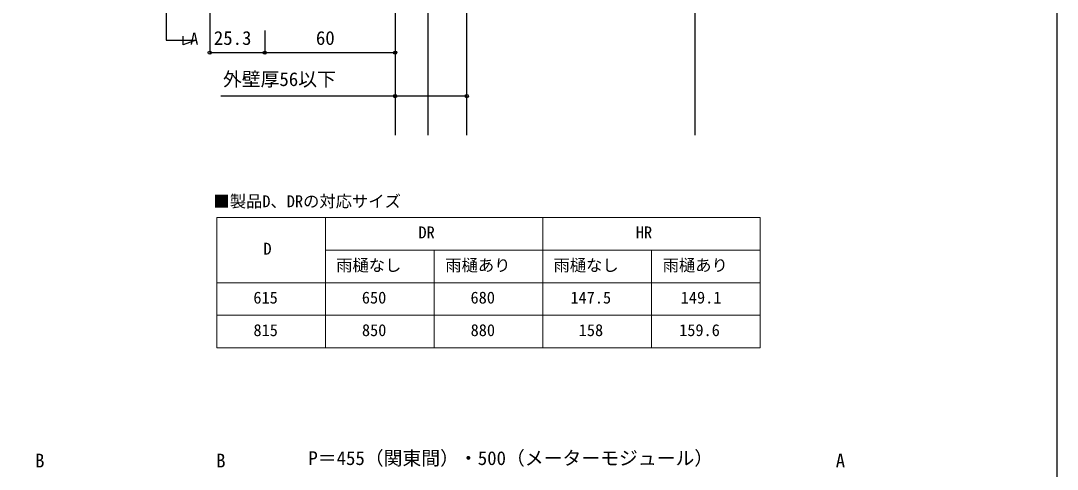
# Model space of a CAD drawing. Units: millimetres, scale not verified, with parts at other scales. Extents: x -1312 to 1312, y -1952 to 1943.
# Drawn here: x -118 to 1312, y 143 to 762 of the extents above; entities that cross this region are included whole.
import ezdxf
from ezdxf.enums import TextEntityAlignment as Align

# ---------------------------------------------------------------- set-up
doc = ezdxf.new("R2010")
doc.units = ezdxf.units.MM
doc.header["$LTSCALE"] = 10
doc.layers.add('0-1_TABLE1', color=7, linetype='Continuous', lineweight=18)
for name, color, linetype in [('0-2_USER1', 3, 'Continuous'), ('0-4_YKK_12', 2, 'Continuous'), ('0-6_YKK_D', 6, 'Continuous'), ('0-7_YKK_ZWAK', 7, 'Continuous'), ('0-8_YSS_K', 3, 'Continuous')]:
    doc.layers.add(name, color=color, linetype=linetype)
doc.styles.add('ＭＳ ゴシック', font='')
doc.styles.get('ＭＳ ゴシック').set_extended_font_data('MS Gothic')

msp = doc.modelspace()

# ---------------------------------------------------------------- linework, layer by layer
at = {"layer": '0-1_TABLE1'}
for p, q in [((152.5, 490.51), (902.5, 490.51)), ((152.5, 490.51), (152.5, 310.51)), ((302.5, 490.51), (302.5, 310.51)), ((602.5, 490.51), (602.5, 310.51)), ((902.5, 490.51), (902.5, 310.51)), ((302.5, 445.51), (902.5, 445.51)), ((452.5, 445.51), (452.5, 310.51)), ((752.5, 445.51), (752.5, 310.51)), ((152.5, 400.51), (902.5, 400.51)), ((152.5, 355.51), (902.5, 355.51)), ((152.5, 310.51), (902.5, 310.51))]:
    msp.add_line(p, q, dxfattribs=at)
at = {"layer": '0-4_YKK_12'}
msp.add_line((82.32, 735.7), (123.61, 735.7), dxfattribs=at)
for points in [[(76.83, 1074.11), (82.32, 960.25), (82.32, 735.7)], [(123.61, 735.7), (106.06, 729.31), (106.06, 741.01)]]:
    msp.add_lwpolyline(points, dxfattribs=at)
at = {"layer": '0-6_YKK_D'}
for p, q in [((142.6, 876.36), (142.6, 717.36)), ((218.5, 748.86), (218.5, 717.36)), ((218.5, 748.86), (218.5, 717.36)), ((398.5, 748.26), (398.5, 717.36)), ((142.6, 718.36), (218.5, 718.36)), ((218.5, 718.36), (398.5, 718.36)), ((398.5, 670.96), (398.5, 657.36)), ((497.5, 648.76), (497.5, 659.36))]:
    msp.add_line(p, q, dxfattribs=at)
msp.add_lwpolyline([(497.5, 658.36), (398.5, 658.36), (157.76, 658.36)], dxfattribs=at)
for centre in [(142.6, 718.36), (218.5, 718.36), (218.5, 718.36), (398.5, 718.36), (398.5, 658.36), (497.5, 658.36)]:
    msp.add_circle(centre, 2.25, dxfattribs=at)
at = {"layer": '0-7_YKK_ZWAK'}
msp.add_lwpolyline([(-1312.5, -1952.2), (1312.5, -1952.2), (1312.5, 1872.8)], dxfattribs=at)
at = {"layer": '0-8_YSS_K'}
for p, q in [((398.5, 1471.77), (398.5, 604.22)), ((443.5, 1471.77), (443.5, 604.22)), ((497.5, 604.22), (497.5, 1471.77)), ((812.5, 604.22), (812.5, 1471.77))]:
    msp.add_line(p, q, dxfattribs=at)

# ---------------------------------------------------------------- texts
at = {"layer": '0-1_TABLE1', "style": 'ＭＳ ゴシック'}
for s, p in [('DR', (430.77, 456.76)), ('HR', (730.83, 456.76)), ('D', (216.83, 434.26)), ('雨樋なし', (317.1, 411.44)), ('雨樋あり', (467.8, 411.44)), ('雨樋なし', (617.1, 411.44)), ('雨樋あり', (767.8, 411.44)), ('615', (202.89, 366.76)), ('650', (352.63, 366.76)), ('680', (502.63, 366.76)), ('147.5', (640.55, 366.76)), ('149.1', (792.79, 366.76)), ('815', (203.02, 321.76)), ('850', (352.76, 321.76)), ('880', (502.76, 321.76)), ('158', (652, 321.76)), ('159.6', (790.62, 321.76))]:
    msp.add_text(s, height=16.5, dxfattribs=at).set_placement(p, align=Align.BOTTOM_LEFT)
at = {"layer": '0-2_USER1', "style": 'ＭＳ ゴシック'}
for s, p in [('A', (115.71, 724.45)), ('■製品D、DRの対応サイズ', (147.77, 499.82))]:
    msp.add_text(s, height=16.5, dxfattribs=at).set_placement(p, align=Align.BOTTOM_LEFT)
at = {"layer": '0-6_YKK_D', "style": 'ＭＳ ゴシック'}
for s, p in [('25.3', (148.35, 723.36)), ('60', (289.22, 723.36)), ('外壁厚56以下', (160.84, 666.46)), ('B', (-98.45, 139.47)), ('B', (151.55, 139.47)), ('P＝455（関東間）・500（メーターモジュール）', (278.82, 142.87)), ('A', (1006.7, 139.47))]:
    msp.add_text(s, height=19.06, dxfattribs=at).set_placement(p, align=Align.BOTTOM_LEFT)

doc.saveas('drawing.dxf')
